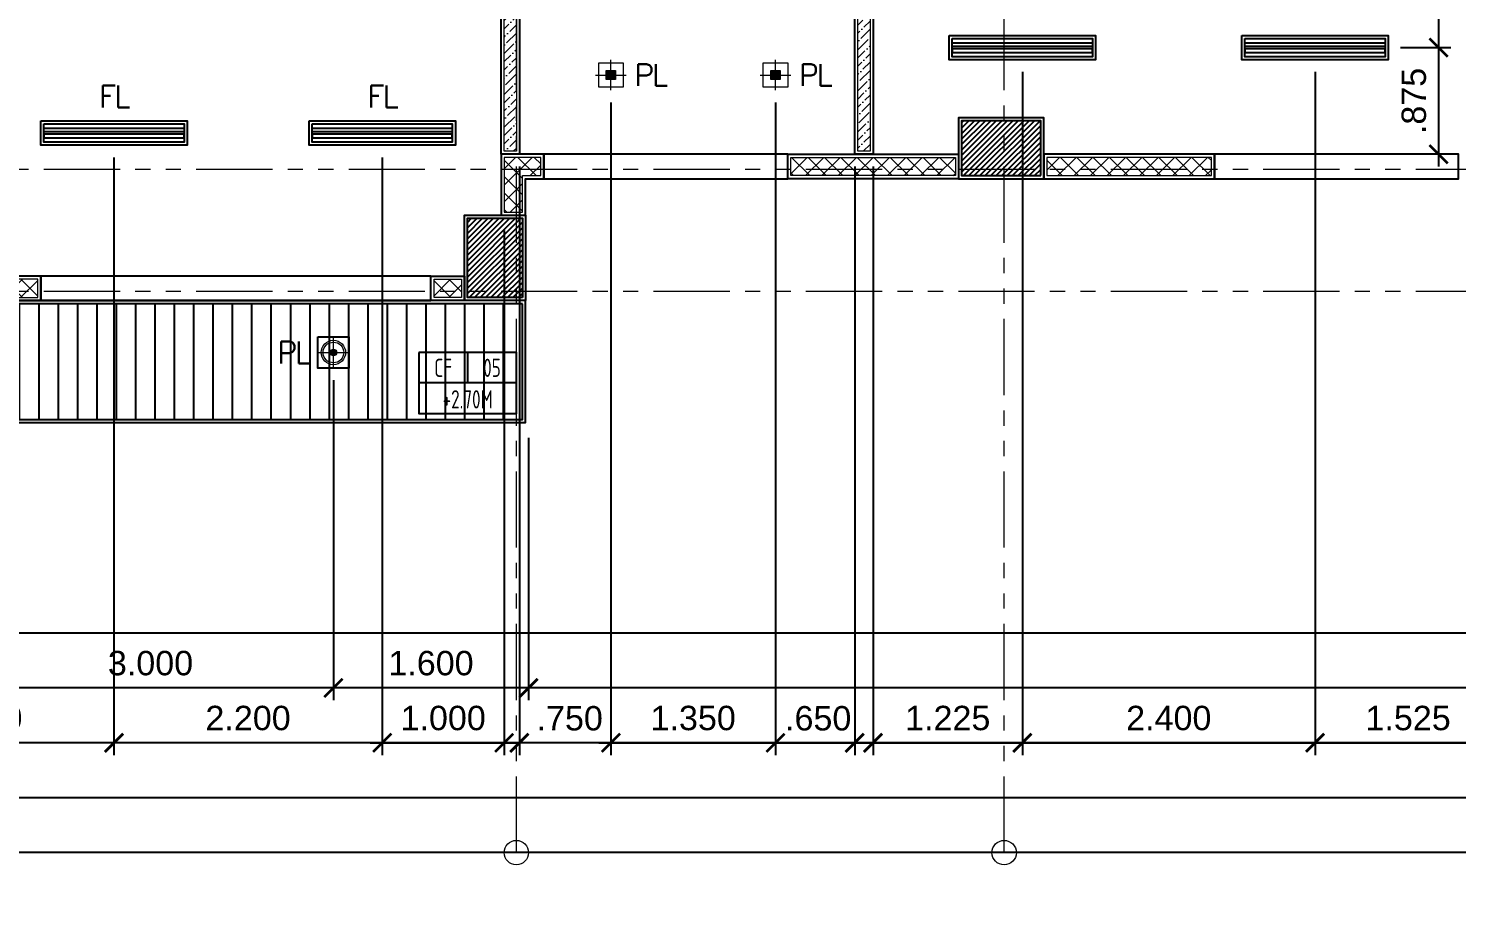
# Model space of a CAD drawing. Header units: metres. Extents: x -12400 to 1, y 0 to 106422.
# Drawn here: x -12234.15 to -12222.45, y 106331.7 to 106338.89 of the extents above; entities that cross this region are included whole.
import ezdxf
from ezdxf.enums import TextEntityAlignment as Align

# ---------------------------------------------------------------- set-up
doc = ezdxf.new("R2010")
doc.units = ezdxf.units.M
doc.header["$PDMODE"] = 35
doc.linetypes.add('PHANTOM2', pattern=[1.25, 0.625, -0.125, 0.125, -0.125, 0.125, -0.125])
for name, color, linetype, lineweight in [('A-DIM-100', 8, 'Continuous', 0), ('DIM 001', 251, 'Continuous', 13), ('HATCH', 250, 'Continuous', 5), ('LAYOUT', 1, 'Continuous', 20), ('LF 001', 51, 'Continuous', 20)]:
    doc.layers.add(name, color=color, linetype=linetype, lineweight=lineweight)
for name, color, linetype in [('C-SCHED', 1, 'Continuous'), ('E_FIX_LIGHT1', 2, 'Continuous'), ('lighting', 1, 'Continuous'), ('stone', 15, 'Continuous'), ('txt', 2, 'Continuous')]:
    doc.layers.add(name, color=color, linetype=linetype)
doc.layers.add('GUIDELINES', color=206, linetype='Continuous', plot=False)
doc.styles.add('architxt', font='architxt.shx', dxfattribs={"width": 0.8})
doc.styles.add('DIMTXT-100', font='arial.ttf')
doc.styles.add('swis721', font='swiss.ttf')
doc.styles.add('T.25', font='romans.shx', dxfattribs={"height": 0.2})
doc.dimstyles.new('D-100', dxfattribs={"dimtxt": 0.2, "dimasz": 0.15, "dimexe": 0.1, "dimexo": 0.1, "dimgap": 0.1, "dimtad": 1, "dimdec": 3, "dimzin": 4, "dimdsep": 46, "dimtxsty": 'DIMTXT-100', "dimblk": 'ARCHTICK', "dimcen": 0.2, "dimdle": 0.1, "dimclrd": 8, "dimclre": 8, "dimclrt": 2, "dimadec": 0, "dimazin": 1, "dimtfac": 1, "dimtdec": 3, "dimtofl": 0, "dimtmove": 2, "dimatfit": 3, "dimfxl": 1, "dimarcsym": 0})
doc.dimstyles.new('DIM 200', dxfattribs={"dimtxt": 200, "dimasz": 1, "dimexe": 0, "dimexo": 40, "dimgap": 50, "dimtad": 1, "dimtoh": 1, "dimdec": 0, "dimlfac": 2, "dimtxsty": 'swis721', "dimblk": 'CIR', "dimcen": 0, "dimclrd": 155, "dimclre": 155, "dimclrt": 4, "dimadec": 0, "dimazin": 0, "dimtfac": 1, "dimtdec": 0, "dimtix": 1, "dimtmove": 1, "dimatfit": 3, "dimldrblk": 'CIR', "dimfxl": 0, "dimarcsym": 0})
pattern_1 = [(45, (32.14144736842172, -96.30730703625886), (-0.06735192090801866, 0.06735192090801866), []), (135, (32.14144736842172, -96.30730703625886), (-0.06735192090801866, -0.06735192090801864), [])]

# ---------------------------------------------------------------- blocks, each defined once
blk = doc.blocks.new('CIR')
at = {"color": 4}
blk.add_circle((0, 0), 50, dxfattribs=at)
blk = doc.blocks.new('*U1777')
at = {"layer": 'HATCH'}
h = blk.add_hatch(dxfattribs=at)
h.set_pattern_fill('ANSI37', color=256, scale=0.03, angle=-180)
h.set_pattern_definition([(225, (-0.8125000000049447, 0), (0.06735192090801863, -0.06735192090801868), []), (314.9999999999999, (-0.8125000000049447, 0), (0.06735192090801868, 0.06735192090801861), [])])
h.paths.add_polyline_path([(0.02500000000873115, 0.1749999999883585), (0.02500000000873115, 0.02499999999417923), (0.2500000000005122, 0.02499999999417923), (0.2500000000005122, 0.1749999999883585)])
blk.add_lwpolyline([(0, 0.1999999999825377), (0, 0), (0.2749999999946914, 0), (0.2749999999946914, 0.1999999999825377)], close=True)
blk.add_lwpolyline([(0.02500000000873115, 0.1749999999883585), (0.02500000000873115, 0.02499999999417923), (0.2500000000005122, 0.02499999999417923), (0.2500000000005122, 0.1749999999883585)], close=True, dxfattribs=at)
blk = doc.blocks.new('*U98')
at = {"layer": 'HATCH'}
h = blk.add_hatch(dxfattribs=at)
h.set_pattern_fill('ANSI36', color=256, scale=0.015)
h.set_pattern_definition([(45, (12094.8241910284, -106406.7665946045), (0.025256970340507, 0.09260889124852564), [0.1190625, -0.0238125, 0, -0.0238125])])
h.paths.add_polyline_path([(0.02499999999963576, 0.1249999999854481), (0.0249999999996362, 0.02499999999417924), (3.524999999892088, 0.02499999999417924), (3.524999999892088, 0.1249999999854481)])
at = {"color": 4}
blk.add_lwpolyline([(3.549999999891724, 0), (3.549999999891724, 0.1499999999796273), (0, 0.1499999999796273), (0, 0)], close=True, dxfattribs=at)
at = {"layer": 'HATCH'}
blk.add_lwpolyline([(3.524999999892088, 0.02499999999417923), (3.524999999892088, 0.1249999999854481), (0.0249999999996362, 0.1249999999854481), (0.0249999999996362, 0.02499999999417923)], close=True, dxfattribs=at)
blk = doc.blocks.new('*U1740')
at = {"layer": 'HATCH'}
h = blk.add_hatch(dxfattribs=at)
h.set_pattern_fill('ANSI36', color=256, scale=0.015)
h.set_pattern_definition([(45, (12095.52419102845, -106406.7665946045), (0.025256970340507, 0.09260889124852564), [0.1190625, -0.0238125, 0, -0.0238125])])
h.paths.add_polyline_path([(0.0249999999996362, 0.1249999999854481), (0.02499999999963665, 0.02499999999417923), (4.224999999947385, 0.02499999999417923), (4.224999999947385, 0.1249999999854481)])
at = {"color": 4}
blk.add_lwpolyline([(4.249999999947021, 0), (4.249999999947021, 0.1499999999796273), (0, 0.1499999999796273), (0, 0)], close=True, dxfattribs=at)
at = {"layer": 'HATCH'}
blk.add_lwpolyline([(4.224999999947385, 0.02499999999417923), (4.224999999947385, 0.1249999999854481), (0.0249999999996362, 0.1249999999854481), (0.0249999999996362, 0.02499999999417923)], close=True, dxfattribs=at)
blk = doc.blocks.new('*U1968')
at = {"layer": 'HATCH'}
h = blk.add_hatch(dxfattribs=at)
h.set_pattern_fill('ANSI37', color=256, scale=0.03, angle=-180)
h.set_pattern_definition([(225, (0.3124999999343305, 0), (0.06735192090801863, -0.06735192090801868), []), (314.9999999999999, (0.3124999999343305, 0), (0.06735192090801868, 0.06735192090801861), [])])
h.paths.add_polyline_path([(0.02500000000873115, 0.1749999999883585), (0.02500000000873115, 0.02499999999417923), (1.374999999939787, 0.02499999999417923), (1.374999999939787, 0.1749999999883585)])
blk.add_lwpolyline([(0, 0.1999999999825377), (0, 0), (1.399999999933967, 0), (1.399999999933967, 0.1999999999825377)], close=True)
blk.add_lwpolyline([(0.02500000000873115, 0.1749999999883585), (0.02500000000873115, 0.02499999999417923), (1.374999999939787, 0.02499999999417923), (1.374999999939787, 0.1749999999883585)], close=True, dxfattribs=at)
blk = doc.blocks.new('2FCOLUMNS')
h = blk.add_hatch()
h.set_pattern_fill('ANSI31', color=8, scale=0.01)
h.set_pattern_definition([(45, (12128.21296792571, -106237.5702236537), (-0.02245064030267288, 0.02245064030267288), [])])
h.paths.add_polyline_path([(0.02499999999599822, 18.02499999999418), (0.4749999999967258, 18.02499999999418), (0.4749999999967258, 18.67500000000291), (0.02499999999599822, 18.67500000000291)])
h.paths.add_polyline_path([(4.924999999997453, 18.67500000000291), (4.924999999997453, 18.22499999999127), (4.274999999997817, 18.22499999999127), (4.274999999997817, 18.67500000000291)])
h.paths.add_polyline_path([(9.174999999997453, 18.02499999999418), (8.724999999996726, 18.02499999999418), (8.724999999996726, 18.67500000000291), (9.174999999997453, 18.67500000000291)])
h.paths.add_polyline_path([(13.42499999999745, 17.52499999999418), (13.42499999999745, 17.97500000000582), (12.77499999999782, 17.97500000000582), (12.77499999999782, 17.52499999999418)])
h.paths.add_polyline_path([(17.024999999996, 18.02499999999418), (17.47499999999673, 18.02499999999418), (17.47499999999673, 18.67500000000291), (17.024999999996, 18.67500000000291)])
h.paths.add_polyline_path([(21.274999999996, 18.67500000000291), (21.274999999996, 18.22499999999127), (21.92499999999563, 18.22499999999127), (21.92499999999563, 18.67500000000291)])
h.paths.add_polyline_path([(26.17499999999563, 18.02499999999418), (25.72499999999491, 18.02499999999418), (25.72499999999491, 18.67500000000291), (26.17499999999563, 18.67500000000291)])
h.paths.add_polyline_path([(26.17499999999563, 13.27499999999418), (25.72499999999491, 13.27499999999418), (25.72499999999491, 13.92500000000291), (26.17499999999563, 13.92500000000291)])
h.paths.add_polyline_path([(21.37499999999636, 13.27499999999418), (21.82499999999709, 13.27499999999418), (21.82499999999709, 13.92500000000291), (21.37499999999636, 13.92500000000291)])
h.paths.add_polyline_path([(17.024999999996, 13.27499999999418), (17.47499999999673, 13.27499999999418), (17.47499999999673, 13.92500000000291), (17.024999999996, 13.92500000000291)])
h.paths.add_polyline_path([(12.92499999999563, 13.27499999999418), (13.32499999999709, 13.27499999999418), (13.32499999999709, 13.67500000000291), (12.92499999999563, 13.67500000000291)])
h.paths.add_polyline_path([(9.174999999997453, 13.27499999999418), (8.724999999996726, 13.27499999999418), (8.724999999996726, 13.92500000000291), (9.174999999997453, 13.92500000000291)])
h.paths.add_polyline_path([(4.82499999999709, 13.27499999999418), (4.374999999996362, 13.27499999999418), (4.374999999996362, 13.92500000000291), (4.82499999999709, 13.92500000000291)])
h.paths.add_polyline_path([(0.02499999999599822, 13.27499999999418), (0.4749999999967258, 13.27499999999418), (0.4749999999967258, 13.92500000000291), (0.02499999999599822, 13.92500000000291)])
h.paths.add_polyline_path([(0.02499999999599822, 9.02499999999418), (0.4749999999967258, 9.02499999999418), (0.4749999999967258, 9.67500000000291), (0.02499999999599822, 9.67500000000291)])
h.paths.add_polyline_path([(9.174999999997453, 9.02499999999418), (8.724999999996726, 9.02499999999418), (8.724999999996726, 9.67500000000291), (9.174999999997453, 9.67500000000291)])
h.paths.add_polyline_path([(17.024999999996, 9.02499999999418), (17.47499999999673, 9.02499999999418), (17.47499999999673, 9.67500000000291), (17.024999999996, 9.67500000000291)])
h.paths.add_polyline_path([(26.17499999999563, 9.02499999999418), (25.72499999999491, 9.02499999999418), (25.72499999999491, 9.67500000000291), (26.17499999999563, 9.67500000000291)])
h.paths.add_polyline_path([(26.17499999999563, 4.774999999994179), (25.72499999999491, 4.774999999994179), (25.72499999999491, 5.42500000000291), (26.17499999999563, 5.42500000000291)])
h.paths.add_polyline_path([(21.82499999999709, 4.774999999994179), (21.37499999999636, 4.774999999994179), (21.37499999999636, 5.42500000000291), (21.82499999999709, 5.42500000000291)])
h.paths.add_polyline_path([(17.024999999996, 4.774999999994179), (17.47499999999673, 4.774999999994179), (17.47499999999673, 5.42500000000291), (17.024999999996, 5.42500000000291)])
h.paths.add_polyline_path([(13.32499999999709, 4.774999999994179), (12.87499999999636, 4.774999999994179), (12.87499999999636, 5.42500000000291), (13.32499999999709, 5.42500000000291)])
h.paths.add_polyline_path([(9.174999999997453, 4.774999999994179), (8.724999999996726, 4.774999999994179), (8.724999999996726, 5.42500000000291), (9.174999999997453, 5.42500000000291)])
h.paths.add_polyline_path([(4.374999999996362, 4.774999999994179), (4.82499999999709, 4.774999999994179), (4.82499999999709, 5.42500000000291), (4.374999999996362, 5.42500000000291)])
h.paths.add_polyline_path([(0.02499999999599822, 4.774999999994179), (0.4749999999967258, 4.774999999994179), (0.4749999999967258, 5.42500000000291), (0.02499999999599822, 5.42500000000291)])
h.paths.add_polyline_path([(0.02499999999599822, 2.25), (0.4749999999967258, 2.25), (0.4749999999967258, 2.900000000008731), (0.02499999999599822, 2.900000000008731)])
h.paths.add_polyline_path([(0.0249999999996362, 0.02499999999417923), (0.4250000000010914, 0.02499999999417923), (0.4250000000010914, 0.4250000000029104), (0.0249999999996362, 0.4250000000029104)])
h.paths.add_polyline_path([(2.899999999997817, 0.02500000000873115), (2.899999999997817, 0.4750000000203727), (2.249999999998181, 0.4750000000203727), (2.249999999998181, 0.02500000000873115)])
h.paths.add_polyline_path([(4.924999999997453, 0.02500000000873115), (4.924999999997453, 0.4750000000203727), (4.274999999997817, 0.4750000000203727), (4.274999999997817, 0.02500000000873115)])
h.paths.add_polyline_path([(9.174999999997453, 0.02500000000873115), (8.724999999996726, 0.02500000000873115), (8.724999999996726, 0.6750000000174623), (9.174999999997453, 0.6750000000174623)])
h.paths.add_polyline_path([(13.42499999999745, 1.025000000008731), (13.42499999999745, 1.475000000020373), (12.77499999999782, 1.475000000020373), (12.77499999999782, 1.025000000008731)])
h.paths.add_polyline_path([(17.024999999996, 0.02500000000873115), (17.47499999999673, 0.02500000000873115), (17.47499999999673, 0.6750000000174623), (17.024999999996, 0.6750000000174623)])
h.paths.add_polyline_path([(21.274999999996, 0.02500000000873115), (21.274999999996, 0.4750000000203727), (21.92499999999563, 0.4750000000203727), (21.92499999999563, 0.02500000000873115)])
h.paths.add_polyline_path([(26.17499999999563, 0.02500000000873115), (25.72499999999491, 0.02500000000873115), (25.72499999999491, 0.6750000000174623), (26.17499999999563, 0.6750000000174623)])
at = {"color": 7}
for points in [[(13.44999999999709, 1.000000000014552), (13.44999999999709, 1.500000000014552), (12.74999999999636, 1.500000000014552), (12.74999999999636, 1.000000000014552)], [(9.19999999999709, 1.455191522836685e-11), (8.69999999999709, 1.455191522836685e-11), (8.69999999999709, 0.7000000000116415), (9.19999999999709, 0.7000000000116415)]]:
    blk.add_lwpolyline(points, close=True, dxfattribs=at)
at = {"layer": 'stone', "color": 5}
for points in [[(13.42499999999745, 1.025000000008731), (13.42499999999745, 1.475000000020373), (12.77499999999782, 1.475000000020373), (12.77499999999782, 1.025000000008731)], [(9.174999999997453, 0.02500000000873115), (8.724999999996726, 0.02500000000873115), (8.724999999996726, 0.6750000000174623), (9.174999999997453, 0.6750000000174623)]]:
    blk.add_lwpolyline(points, close=True, dxfattribs=at)
blk = doc.blocks.new('LEDPENDANTLT')
at = {"color": 1}
for points in [[(0, 0.1999999999970896), (1.200000000000728, 0.1999999999970896), (1.200000000000728, 0), (0, 0)], [(0.02499999999417923, 0.1750000000029104), (1.175000000006548, 0.1750000000029104), (1.175000000006548, 0.02499999999417923), (0.02499999999417923, 0.02499999999417923)]]:
    blk.add_lwpolyline(points, close=True, dxfattribs=at)
at = {"color": 2}
for points in [[(1.174999999995634, 0.1100000000005821), (0.02499999999417923, 0.1100000000005821), (0.02499999999417923, 0.1399999999994179), (1.174999999995634, 0.1399999999994179)], [(1.174999999995634, 0.09000000001105946), (0.02499999999417923, 0.09000000001105946), (0.02499999999417923, 0.06000000001222361), (1.174999999995634, 0.06000000001222361)]]:
    blk.add_lwpolyline(points, close=True, dxfattribs=at)
blk = doc.blocks.new('*U1961')
at = {"layer": 'LF 001', "lineweight": 20, "ltscale": 1500}
blk.add_hatch(color=256, dxfattribs=at).paths.add_polyline_path([(-0.03750000000002274, 0.03750000000005482), (0.03749999999990905, 0.03750000000005482), (0.03749999999990905, -0.03750000000021803), (-0.03750000000002274, -0.03750000000021803)])
at = {"layer": 'LF 001', "color": 76, "lineweight": 18, "ltscale": 1500}
for points in [[(0, 0.1250000000001458), (0, -0.125000000000309)], [(-0.1250000000002274, 1.457653442393791e-13), (0.1250000000002274, 1.457653442393791e-13)]]:
    blk.add_lwpolyline(points, dxfattribs=at)
at = {"layer": 'LF 001', "ltscale": 1500}
blk.add_lwpolyline([(-0.1000000000000227, 0.1000000000000548), (0.09999999999990905, 0.1000000000000548), (0.09999999999990905, -0.100000000000218), (-0.1000000000000227, -0.100000000000218)], close=True, dxfattribs=at)
at = {"layer": 'LF 001', "lineweight": 20, "ltscale": 1500}
blk.add_lwpolyline([(-0.03750000000002274, 0.03750000000005482), (0.03749999999990905, 0.03750000000005482), (0.03749999999990905, -0.03750000000021803), (-0.03750000000002274, -0.03750000000021803)], close=True, dxfattribs=at)
blk = doc.blocks.new('L1')
at = {"layer": 'LF 001', "lineweight": 20, "ltscale": 1500}
h = blk.add_hatch(color=256, dxfattribs=at)
edge = h.paths.add_edge_path()
edge.add_arc((1.13686837721616e-13, -1.13686837721616e-13), 0.0318958546358772, 0, 360)
at = {"layer": 'LF 001', "color": 76, "lineweight": 18, "ltscale": 1500}
for points in [[(1.13686837721616e-13, 0.1499999999997499), (1.13686837721616e-13, -0.1500000000000909)], [(-0.1499999999999773, -1.13686837721616e-13), (0.1500000000000909, -1.13686837721616e-13)]]:
    blk.add_lwpolyline(points, dxfattribs=at)
at = {"layer": 'LF 001', "ltscale": 1500}
blk.add_lwpolyline([(-0.09999999999990905, -1.13686837721616e-13, -1), (0.1000000000000227, -1.13686837721616e-13, -1)], format="xyb", close=True, dxfattribs=at)
at = {"layer": 'LF 001', "lineweight": 20, "ltscale": 1500}
blk.add_circle((1.13686837721616e-13, -1.13686837721616e-13), 0.0318958546358772, dxfattribs=at)
blk = doc.blocks.new('LO')
at = {"layer": 'LAYOUT', "xscale": 1000, "yscale": 1000, "zscale": 1000}
blk.add_blockref('L1', (0, 0), dxfattribs=at)
blk = doc.blocks.new('*U1960')
at = {"layer": 'LF 001', "ltscale": 1500}
blk.add_circle((0, -3.995415109869782e-14), 0.0998520709958535, dxfattribs=at)
at = {"layer": 'lighting', "xscale": 0.0008492979043710491, "yscale": 0.0008492979043710491, "zscale": 0.0008492979043710491}
blk.add_blockref('LO', (0, -3.995415109869782e-14), dxfattribs=at)
blk = doc.blocks.new('RCP_2F')
h = blk.add_hatch()
h.set_pattern_fill('ANSI31', color=8, scale=0.05, angle=45)
h.set_pattern_definition([(90, (0, 0), (-0.15875, 0), [])])
h.paths.add_polyline_path([(-12119.03796792571, 106291.2379166175), (-12128.20261258666, 106291.2379166174), (-12129.15261258667, 106290.2879166174), (-12119.03796792571, 106290.2879166174)])
at = {"layer": 'HATCH'}
h = blk.add_hatch(dxfattribs=at)
h.set_pattern_fill('ANSI37', color=256, scale=0.03)
h.set_pattern_definition(pattern_1)
h.paths.add_polyline_path([(-12118.88796792566, 106292.2879166174), (-12118.88796792566, 106292.4379166174), (-12119.18796792572, 106292.4379166176), (-12119.18796792572, 106291.9879166174), (-12119.03796792571, 106291.9879166174), (-12119.03796792571, 106292.2879166176)])
h = blk.add_hatch(dxfattribs=at)
h.set_pattern_fill('ANSI37', color=256, scale=0.03)
h.set_pattern_definition(pattern_1)
h.paths.add_polyline_path([(-12118.88796792566, 106292.2879166174), (-12118.88796792566, 106292.4379166174), (-12119.18796792572, 106292.4379166176), (-12119.18796792572, 106291.9879166174), (-12119.03796792571, 106291.9879166174), (-12119.03796792571, 106292.2879166176)])
h = blk.add_hatch(dxfattribs=at)
h.set_pattern_fill('ANSI37', color=256, scale=0.03)
h.set_pattern_definition(pattern_1)
h.paths.add_polyline_path([(-12118.88796792566, 106292.2879166174), (-12118.88796792566, 106292.4379166174), (-12119.18796792572, 106292.4379166176), (-12119.18796792572, 106291.9879166174), (-12119.03796792571, 106291.9879166174), (-12119.03796792571, 106292.2879166176)])
h = blk.add_hatch(dxfattribs=at)
h.set_pattern_fill('ANSI37', color=256, scale=0.03)
h.set_pattern_definition(pattern_1)
h.paths.add_polyline_path([(-12118.88796792566, 106292.2879166174), (-12118.88796792566, 106292.4379166174), (-12119.18796792572, 106292.4379166176), (-12119.18796792572, 106291.9879166174), (-12119.03796792571, 106291.9879166174), (-12119.03796792571, 106292.2879166176)])
blk.add_lwpolyline([(-12118.86296792566, 106292.2629166174), (-12118.86296792566, 106292.4629166174), (-12119.21296792572, 106292.4629166176), (-12119.21296792572, 106291.9629166174), (-12119.01296792572, 106291.9629166174), (-12119.01296792572, 106292.2629166176)], close=True)
at = {"color": 1}
for points in [[(-12118.86296792566, 106292.2629166174), (-12116.86296792566, 106292.2629166174), (-12116.86296792566, 106292.4629166175), (-12118.86296792566, 106292.4629166175)], [(-12113.36296792577, 106292.2629166175), (-12111.36296792577, 106292.2629166175), (-12111.36296792577, 106292.4629166174), (-12113.36296792577, 106292.4629166174)], [(-12122.98796792572, 106291.2629166174), (-12119.78796792571, 106291.2629166174), (-12119.78796792571, 106291.4629166174), (-12122.98796792572, 106291.4629166174)], [(-12120.71536261137, 106290.9653113031), (-12120.46057324006, 106290.9653113031), (-12120.46057324006, 106290.7105219318), (-12120.71536261137, 106290.7105219318)]]:
    blk.add_lwpolyline(points, close=True, dxfattribs=at)
blk.add_lwpolyline([(-12119.01296792572, 106291.2629166174), (-12128.21296792571, 106291.2629166174), (-12129.21296792572, 106290.2629166174), (-12119.01296792572, 106290.2629166174), (-12119.01296792572, 106291.2629166174)], dxfattribs=at)
at = {"color": 8}
blk.add_lwpolyline([(-12119.03796792571, 106291.2379166175), (-12128.20261258666, 106291.2379166174), (-12129.15261258667, 106290.2879166174), (-12119.03796792571, 106290.2879166174)], close=True, dxfattribs=at)
at = {"layer": 'HATCH'}
blk.add_lwpolyline([(-12118.88796792566, 106292.2879166174), (-12118.88796792566, 106292.4379166174), (-12119.18796792572, 106292.4379166176), (-12119.18796792572, 106291.9879166174), (-12119.03796792571, 106291.9879166174), (-12119.03796792571, 106292.2879166176)], close=True, dxfattribs=at)
blk.add_lwpolyline([(-12118.88796792566, 106292.2879166174), (-12118.88796792566, 106292.4379166174), (-12119.18796792572, 106292.4379166176), (-12119.18796792572, 106291.9879166174), (-12119.03796792571, 106291.9879166174), (-12119.03796792571, 106292.2879166176)], close=True, dxfattribs=at)
blk.add_lwpolyline([(-12118.88796792566, 106292.2879166174), (-12118.88796792566, 106292.4379166174), (-12119.18796792572, 106292.4379166176), (-12119.18796792572, 106291.9879166174), (-12119.03796792571, 106291.9879166174), (-12119.03796792571, 106292.2879166176)], close=True, dxfattribs=at)
blk.add_lwpolyline([(-12118.88796792566, 106292.2879166174), (-12118.88796792566, 106292.4379166174), (-12119.18796792572, 106292.4379166176), (-12119.18796792572, 106291.9879166174), (-12119.03796792571, 106291.9879166174), (-12119.03796792571, 106292.2879166176)], close=True, dxfattribs=at)
for name, p in [('2FCOLUMNS', (-12128.21296792571, 106291.2629166174)), ('LEDPENDANTLT', (-12115.53796792574, 106293.2379166173)), ('LEDPENDANTLT', (-12113.13796792574, 106293.2379166173)), ('LEDPENDANTLT', (-12122.98796792574, 106292.5379166174)), ('LEDPENDANTLT', (-12120.78796792572, 106292.5379166175)), ('*U1777', (-12123.26296792572, 106291.2629166174))]:
    blk.add_blockref(name, p)
at = {"xscale": -1}
for name, p, rotation in [('*U1740', (-12116.31296792571, 106292.4629166175), 270), ('*U98', (-12119.21296792572, 106292.4629166176), 270), ('*U1968', (-12116.86296792566, 106292.4629166175), 180)]:
    blk.add_blockref(name, p, dxfattribs=dict(at, rotation=rotation))
at = {"rotation": 180}
blk.add_blockref('*U1968', (-12113.36296792577, 106292.4629166175), dxfattribs=at)
at = {"xscale": -1}
blk.add_blockref('*U1777', (-12119.51296792572, 106291.2629166174), dxfattribs=at)
at = {"layer": 'E_FIX_LIGHT1', "rotation": 90}
for name, p in [('*U1961', (-12118.31296792572, 106293.1129166175)), ('*U1961', (-12116.96296792571, 106293.1129166175)), ('*U1960', (-12120.58796792571, 106290.8379166174))]:
    blk.add_blockref(name, p, dxfattribs=at)
at = {"layer": 'txt', "color": 6, "linetype": 'Continuous', "char_height": 0.18, "attachment_point": 5, "style": 'T.25'}
for s, insert in [('{\\T0.9;PL}', (-12117.98796792572, 106293.1129166175)), ('{\\T0.9;PL}', (-12116.63796792571, 106293.1129166175)), ('{\\T0.9;FL}', (-12122.38796792574, 106292.9379166175)), ('{\\T0.9;FL}', (-12120.18796792572, 106292.9379166175)), ('{\\T0.9;PL}', (-12120.91536261137, 106290.8379166174))]:
    blk.add_mtext_dynamic_manual_height_columns(s, width=0.6453045245441018, gutter_width=0.001, heights=[0], dxfattribs=dict(at, insert=insert))
blk = doc.blocks.new('_ArchTick')
at = {"color": 0, "linetype": 'ByBlock', "const_width": 0.15}
blk.add_lwpolyline([(-0.5, -0.5), (0.5, 0.5)], dxfattribs=at)
blk = doc.blocks.new('*D742')
at = {"layer": 'DEFPOINTS', "color": 0, "transparency": 16777216}
for p in [(-12226.00441529416, 106338.636539443), (-12227.22941529416, 106337.8615394432), (-12226.00441529416, 106333.0365394432)]:
    blk.add_point(p, dxfattribs=at)
at = {"layer": 'DIM 001', "color": 8, "lineweight": -2, "transparency": 16777216}
for p, q in [((-12226.00441529416, 106338.536539443), (-12226.00441529416, 106332.9365394432)), ((-12227.22941529416, 106337.7615394432), (-12227.22941529416, 106332.9365394432)), ((-12227.32941529417, 106333.0365394432), (-12225.90441529416, 106333.0365394432))]:
    blk.add_line(p, q, dxfattribs=at)
at = {"layer": 'DIM 001', "color": 8, "lineweight": -2, "transparency": 16777216, "xscale": 0.15, "yscale": 0.15, "zscale": 0.15, "rotation": 180}
blk.add_blockref('_ArchTick', (-12227.22941529416, 106333.0365394432), dxfattribs=at)
at = {"layer": 'DIM 001', "color": 8, "lineweight": -2, "transparency": 16777216, "xscale": 0.15, "yscale": 0.15, "zscale": 0.15}
blk.add_blockref('_ArchTick', (-12226.00441529416, 106333.0365394432), dxfattribs=at)
at = {"layer": 'DIM 001', "color": 2, "transparency": 16777216, "insert": (-12226.61691529416, 106333.2386540407), "char_height": 0.2, "attachment_point": 5, "style": 'DIMTXT-100'}
blk.add_mtext('1.225', dxfattribs=at)
blk = doc.blocks.new('*D743')
at = {"layer": 'DEFPOINTS', "color": 0, "transparency": 16777216}
for p in [(-12226.00441529416, 106338.636539443), (-12223.60441529416, 106338.636539443), (-12223.60441529416, 106333.0365394432)]:
    blk.add_point(p, dxfattribs=at)
at = {"layer": 'DIM 001', "color": 8, "lineweight": -2, "transparency": 16777216}
for p, q in [((-12226.00441529416, 106338.536539443), (-12226.00441529416, 106332.9365394432)), ((-12223.60441529416, 106338.536539443), (-12223.60441529416, 106332.9365394432)), ((-12226.10441529416, 106333.0365394432), (-12223.50441529416, 106333.0365394432))]:
    blk.add_line(p, q, dxfattribs=at)
at = {"layer": 'DIM 001', "color": 8, "lineweight": -2, "transparency": 16777216, "xscale": 0.15, "yscale": 0.15, "zscale": 0.15, "rotation": 180}
blk.add_blockref('_ArchTick', (-12226.00441529416, 106333.0365394432), dxfattribs=at)
at = {"layer": 'DIM 001', "color": 8, "lineweight": -2, "transparency": 16777216, "xscale": 0.15, "yscale": 0.15, "zscale": 0.15}
blk.add_blockref('_ArchTick', (-12223.60441529416, 106333.0365394432), dxfattribs=at)
at = {"layer": 'DIM 001', "color": 2, "transparency": 16777216, "insert": (-12224.80441529417, 106333.2386540407), "char_height": 0.2, "attachment_point": 5, "style": 'DIMTXT-100'}
blk.add_mtext('2.400', dxfattribs=at)
blk = doc.blocks.new('*D744')
at = {"layer": 'DEFPOINTS', "color": 0, "transparency": 16777216}
for p in [(-12223.60441529416, 106338.636539443), (-12222.07941529415, 106337.8615394433), (-12222.07941529415, 106333.0365394432)]:
    blk.add_point(p, dxfattribs=at)
at = {"layer": 'DIM 001', "color": 8, "lineweight": -2, "transparency": 16777216}
for p, q in [((-12223.60441529416, 106338.536539443), (-12223.60441529416, 106332.9365394432)), ((-12222.07941529415, 106337.7615394433), (-12222.07941529415, 106332.9365394432)), ((-12223.70441529417, 106333.0365394432), (-12221.97941529415, 106333.0365394432))]:
    blk.add_line(p, q, dxfattribs=at)
at = {"layer": 'DIM 001', "color": 8, "lineweight": -2, "transparency": 16777216, "xscale": 0.15, "yscale": 0.15, "zscale": 0.15, "rotation": 180}
blk.add_blockref('_ArchTick', (-12223.60441529416, 106333.0365394432), dxfattribs=at)
at = {"layer": 'DIM 001', "color": 8, "lineweight": -2, "transparency": 16777216, "xscale": 0.15, "yscale": 0.15, "zscale": 0.15}
blk.add_blockref('_ArchTick', (-12222.07941529415, 106333.0365394432), dxfattribs=at)
at = {"layer": 'DIM 001', "color": 2, "transparency": 16777216, "insert": (-12222.84191529416, 106333.2386540407), "char_height": 0.2, "attachment_point": 5, "style": 'DIMTXT-100'}
blk.add_mtext('1.525', dxfattribs=at)
blk = doc.blocks.new('*D745')
at = {"layer": 'DEFPOINTS', "color": 0, "transparency": 16777216}
for p in [(-12223.00441529417, 106341.0365394434), (-12223.00441529417, 106338.7365394431), (-12222.59198781457, 106338.7365394431)]:
    blk.add_point(p, dxfattribs=at)
at = {"layer": 'DIM 001', "color": 8, "lineweight": -2, "transparency": 16777216}
for p, q in [((-12222.59198781457, 106341.1365394434), (-12222.59198781457, 106338.6365394431)), ((-12222.90441529417, 106341.0365394434), (-12222.49198781457, 106341.0365394434)), ((-12222.90441529417, 106338.7365394431), (-12222.49198781457, 106338.7365394431))]:
    blk.add_line(p, q, dxfattribs=at)
at = {"layer": 'DIM 001', "color": 8, "lineweight": -2, "transparency": 16777216, "xscale": 0.15, "yscale": 0.15, "zscale": 0.15}
for p, rotation in [((-12222.59198781457, 106341.0365394434), 90), ((-12222.59198781457, 106338.7365394431), 270)]:
    blk.add_blockref('_ArchTick', p, dxfattribs=dict(at, rotation=rotation))
at = {"layer": 'DIM 001', "color": 2, "transparency": 16777216, "insert": (-12222.79417062491, 106339.8865394432), "char_height": 0.2, "attachment_point": 5, "rotation": 90, "style": 'DIMTXT-100'}
blk.add_mtext('2.300', dxfattribs=at)
blk = doc.blocks.new('*D746')
at = {"layer": 'DEFPOINTS', "color": 0, "transparency": 16777216}
for p in [(-12223.00441529417, 106338.7365394431), (-12222.59198781458, 106337.8615394432), (-12222.5919878146, 106337.8615394432)]:
    blk.add_point(p, dxfattribs=at)
at = {"layer": 'DIM 001', "color": 8, "lineweight": -2, "transparency": 16777216}
for p, q in [((-12222.5919878146, 106338.8365394431), (-12222.5919878146, 106337.7615394432)), ((-12222.90441529417, 106338.7365394431), (-12222.4919878146, 106338.7365394431))]:
    blk.add_line(p, q, dxfattribs=at)
at = {"layer": 'DIM 001', "color": 8, "lineweight": -2, "transparency": 16777216, "xscale": 0.15, "yscale": 0.15, "zscale": 0.15}
for p, rotation in [((-12222.5919878146, 106338.7365394431), 90), ((-12222.5919878146, 106337.8615394432), 270)]:
    blk.add_blockref('_ArchTick', p, dxfattribs=dict(at, rotation=rotation))
at = {"layer": 'DIM 001', "color": 2, "transparency": 16777216, "insert": (-12222.79410241212, 106338.2990394431), "char_height": 0.2, "attachment_point": 5, "rotation": 90, "style": 'DIMTXT-100'}
blk.add_mtext('.875', dxfattribs=at)
blk = doc.blocks.new('*D622')
at = {"layer": 'DEFPOINTS', "color": 0, "transparency": 16777216}
for p in [(-12229.37941529417, 106338.3865394432), (-12228.02941529416, 106338.3865394432), (-12228.02941529416, 106333.0365394432)]:
    blk.add_point(p, dxfattribs=at)
at = {"layer": 'DIM 001', "color": 8, "lineweight": -2, "transparency": 16777216}
for p, q in [((-12229.37941529417, 106338.2865394432), (-12229.37941529417, 106332.9365394432)), ((-12228.02941529416, 106338.2865394432), (-12228.02941529416, 106332.9365394432)), ((-12229.47941529417, 106333.0365394432), (-12227.92941529416, 106333.0365394432))]:
    blk.add_line(p, q, dxfattribs=at)
at = {"layer": 'DIM 001', "color": 8, "lineweight": -2, "transparency": 16777216, "xscale": 0.15, "yscale": 0.15, "zscale": 0.15, "rotation": 180}
blk.add_blockref('_ArchTick', (-12229.37941529417, 106333.0365394432), dxfattribs=at)
at = {"layer": 'DIM 001', "color": 8, "lineweight": -2, "transparency": 16777216, "xscale": 0.15, "yscale": 0.15, "zscale": 0.15}
blk.add_blockref('_ArchTick', (-12228.02941529416, 106333.0365394432), dxfattribs=at)
at = {"layer": 'DIM 001', "color": 2, "transparency": 16777216, "insert": (-12228.70441529417, 106333.2387222536), "char_height": 0.2, "attachment_point": 5, "style": 'DIMTXT-100'}
blk.add_mtext('1.350', dxfattribs=at)
blk = doc.blocks.new('*D623')
at = {"layer": 'DEFPOINTS', "color": 0, "transparency": 16777216}
for p in [(-12228.02941529416, 106338.3865394432), (-12227.37941529414, 106337.8615394432), (-12227.37941529414, 106333.0365394432)]:
    blk.add_point(p, dxfattribs=at)
at = {"layer": 'DIM 001', "color": 8, "lineweight": -2, "transparency": 16777216}
for p, q in [((-12228.02941529416, 106338.2865394432), (-12228.02941529416, 106332.9365394432)), ((-12227.37941529414, 106337.7615394432), (-12227.37941529414, 106332.9365394432)), ((-12228.12941529416, 106333.0365394432), (-12227.27941529414, 106333.0365394432))]:
    blk.add_line(p, q, dxfattribs=at)
at = {"layer": 'DIM 001', "color": 8, "lineweight": -2, "transparency": 16777216, "xscale": 0.15, "yscale": 0.15, "zscale": 0.15, "rotation": 180}
blk.add_blockref('_ArchTick', (-12228.02941529416, 106333.0365394432), dxfattribs=at)
at = {"layer": 'DIM 001', "color": 8, "lineweight": -2, "transparency": 16777216, "xscale": 0.15, "yscale": 0.15, "zscale": 0.15}
blk.add_blockref('_ArchTick', (-12227.37941529414, 106333.0365394432), dxfattribs=at)
at = {"layer": 'DIM 001', "color": 2, "transparency": 16777216, "insert": (-12227.67941529414, 106333.2365394432), "char_height": 0.2, "attachment_point": 5, "style": 'DIMTXT-100'}
blk.add_mtext('.650', dxfattribs=at)
blk = doc.blocks.new('*D624')
at = {"layer": 'DEFPOINTS', "color": 0, "transparency": 16777216}
for p in [(-12229.37941529417, 106338.3865394432), (-12230.12941529417, 106337.8615394433), (-12230.12941529417, 106333.0365394432)]:
    blk.add_point(p, dxfattribs=at)
at = {"layer": 'DIM 001', "color": 8, "lineweight": -2, "transparency": 16777216}
for p, q in [((-12229.37941529417, 106338.2865394432), (-12229.37941529417, 106332.9365394432)), ((-12230.12941529417, 106337.7615394433), (-12230.12941529417, 106332.9365394432)), ((-12230.12941529417, 106333.0365394432), (-12230.27941529417, 106333.0365394432)), ((-12229.37941529417, 106333.0365394432), (-12229.22941529417, 106333.0365394432))]:
    blk.add_line(p, q, dxfattribs=at)
at = {"layer": 'DIM 001', "color": 8, "lineweight": -2, "transparency": 16777216, "xscale": 0.15, "yscale": 0.15, "zscale": 0.15}
blk.add_blockref('_ArchTick', (-12230.12941529417, 106333.0365394432), dxfattribs=at)
at = {"layer": 'DIM 001', "color": 8, "lineweight": -2, "transparency": 16777216, "xscale": 0.15, "yscale": 0.15, "zscale": 0.15, "rotation": 180}
blk.add_blockref('_ArchTick', (-12229.37941529417, 106333.0365394432), dxfattribs=at)
at = {"layer": 'DIM 001', "color": 2, "transparency": 16777216, "insert": (-12229.71691529415, 106333.2365394432), "char_height": 0.2, "attachment_point": 5, "style": 'DIMTXT-100'}
blk.add_mtext('.750', dxfattribs=at)
blk = doc.blocks.new('*D698')
at = {"layer": 'DEFPOINTS', "color": 0, "transparency": 16777216}
for p in [(-12231.25441529414, 106337.9365394432), (-12230.25441529414, 106337.3365394432), (-12230.25441529414, 106333.0365394432)]:
    blk.add_point(p, dxfattribs=at)
at = {"layer": 'DIM 001', "color": 8, "lineweight": -2, "transparency": 16777216}
for p, q in [((-12231.25441529414, 106337.8365394432), (-12231.25441529414, 106332.9365394432)), ((-12230.25441529414, 106337.2365394432), (-12230.25441529414, 106332.9365394432)), ((-12231.35441529414, 106333.0365394432), (-12230.15441529414, 106333.0365394432))]:
    blk.add_line(p, q, dxfattribs=at)
at = {"layer": 'DIM 001', "color": 8, "lineweight": -2, "transparency": 16777216, "xscale": 0.15, "yscale": 0.15, "zscale": 0.15, "rotation": 180}
blk.add_blockref('_ArchTick', (-12231.25441529414, 106333.0365394432), dxfattribs=at)
at = {"layer": 'DIM 001', "color": 8, "lineweight": -2, "transparency": 16777216, "xscale": 0.15, "yscale": 0.15, "zscale": 0.15}
blk.add_blockref('_ArchTick', (-12230.25441529414, 106333.0365394432), dxfattribs=at)
at = {"layer": 'DIM 001', "color": 2, "transparency": 16777216, "insert": (-12230.75441529414, 106333.2386540407), "char_height": 0.2, "attachment_point": 5, "style": 'DIMTXT-100'}
blk.add_mtext('1.000', dxfattribs=at)
blk = doc.blocks.new('*D699')
at = {"layer": 'DEFPOINTS', "color": 0, "transparency": 16777216}
for p in [(-12233.45441529416, 106337.9365394432), (-12231.25441529414, 106337.9365394432), (-12233.45441529416, 106333.0365394432)]:
    blk.add_point(p, dxfattribs=at)
at = {"layer": 'DIM 001', "color": 8, "lineweight": -2, "transparency": 16777216}
for p, q in [((-12233.45441529416, 106337.8365394432), (-12233.45441529416, 106332.9365394432)), ((-12231.25441529414, 106337.8365394432), (-12231.25441529414, 106332.9365394432)), ((-12231.15441529414, 106333.0365394432), (-12233.55441529416, 106333.0365394432))]:
    blk.add_line(p, q, dxfattribs=at)
at = {"layer": 'DIM 001', "color": 8, "lineweight": -2, "transparency": 16777216, "xscale": 0.15, "yscale": 0.15, "zscale": 0.15, "rotation": 180}
blk.add_blockref('_ArchTick', (-12233.45441529416, 106333.0365394432), dxfattribs=at)
at = {"layer": 'DIM 001', "color": 8, "lineweight": -2, "transparency": 16777216, "xscale": 0.15, "yscale": 0.15, "zscale": 0.15}
blk.add_blockref('_ArchTick', (-12231.25441529414, 106333.0365394432), dxfattribs=at)
at = {"layer": 'DIM 001', "color": 2, "transparency": 16777216, "insert": (-12232.35441529415, 106333.2386540407), "char_height": 0.2, "attachment_point": 5, "style": 'DIMTXT-100'}
blk.add_mtext('2.200', dxfattribs=at)
blk = doc.blocks.new('*D700')
at = {"layer": 'DEFPOINTS', "color": 0, "transparency": 16777216}
for p in [(-12235.65441529416, 106337.9365394432), (-12233.45441529416, 106337.9365394432), (-12235.65441529416, 106333.0365394432)]:
    blk.add_point(p, dxfattribs=at)
at = {"layer": 'DIM 001', "color": 8, "lineweight": -2, "transparency": 16777216}
for p, q in [((-12235.65441529416, 106337.8365394432), (-12235.65441529416, 106332.9365394432)), ((-12233.45441529416, 106337.8365394432), (-12233.45441529416, 106332.9365394432)), ((-12233.35441529416, 106333.0365394432), (-12235.75441529416, 106333.0365394432))]:
    blk.add_line(p, q, dxfattribs=at)
at = {"layer": 'DIM 001', "color": 8, "lineweight": -2, "transparency": 16777216, "xscale": 0.15, "yscale": 0.15, "zscale": 0.15, "rotation": 180}
blk.add_blockref('_ArchTick', (-12235.65441529416, 106333.0365394432), dxfattribs=at)
at = {"layer": 'DIM 001', "color": 8, "lineweight": -2, "transparency": 16777216, "xscale": 0.15, "yscale": 0.15, "zscale": 0.15}
blk.add_blockref('_ArchTick', (-12233.45441529416, 106333.0365394432), dxfattribs=at)
at = {"layer": 'DIM 001', "color": 2, "transparency": 16777216, "insert": (-12234.55441529416, 106333.2386540407), "char_height": 0.2, "attachment_point": 5, "style": 'DIMTXT-100'}
blk.add_mtext('2.200', dxfattribs=at)
blk = doc.blocks.new('*D786')
at = {"layer": 'DEFPOINTS', "color": 0, "transparency": 16777216}
for p in [(-12231.65441529414, 106336.1091447575), (-12230.05441529414, 106335.6365394432), (-12231.65441529414, 106333.4865394432)]:
    blk.add_point(p, dxfattribs=at)
at = {"layer": 'DIM 001', "color": 8, "lineweight": -2, "transparency": 16777216}
for p, q in [((-12231.65441529414, 106336.0091447575), (-12231.65441529414, 106333.3865394432)), ((-12230.05441529414, 106335.5365394432), (-12230.05441529414, 106333.3865394432)), ((-12229.95441529414, 106333.4865394432), (-12231.75441529414, 106333.4865394432))]:
    blk.add_line(p, q, dxfattribs=at)
at = {"layer": 'DIM 001', "color": 8, "lineweight": -2, "transparency": 16777216, "xscale": 0.15, "yscale": 0.15, "zscale": 0.15, "rotation": 180}
blk.add_blockref('_ArchTick', (-12231.65441529414, 106333.4865394432), dxfattribs=at)
at = {"layer": 'DIM 001', "color": 8, "lineweight": -2, "transparency": 16777216, "xscale": 0.15, "yscale": 0.15, "zscale": 0.15}
blk.add_blockref('_ArchTick', (-12230.05441529414, 106333.4865394432), dxfattribs=at)
at = {"layer": 'DIM 001', "color": 2, "transparency": 16777216, "insert": (-12230.85441529414, 106333.6886540407), "char_height": 0.2, "attachment_point": 5, "style": 'DIMTXT-100'}
blk.add_mtext('1.600', dxfattribs=at)
blk = doc.blocks.new('*D787')
at = {"layer": 'DEFPOINTS', "color": 0, "transparency": 16777216}
for p in [(-12234.65441529414, 106336.1091447575), (-12231.65441529414, 106336.1091447575), (-12234.65441529414, 106333.4865394432)]:
    blk.add_point(p, dxfattribs=at)
at = {"layer": 'DIM 001', "color": 8, "lineweight": -2, "transparency": 16777216}
for p, q in [((-12234.65441529414, 106336.0091447575), (-12234.65441529414, 106333.3865394432)), ((-12231.65441529414, 106336.0091447575), (-12231.65441529414, 106333.3865394432)), ((-12231.55441529414, 106333.4865394432), (-12234.75441529414, 106333.4865394432))]:
    blk.add_line(p, q, dxfattribs=at)
at = {"layer": 'DIM 001', "color": 8, "lineweight": -2, "transparency": 16777216, "xscale": 0.15, "yscale": 0.15, "zscale": 0.15, "rotation": 180}
blk.add_blockref('_ArchTick', (-12234.65441529414, 106333.4865394432), dxfattribs=at)
at = {"layer": 'DIM 001', "color": 8, "lineweight": -2, "transparency": 16777216, "xscale": 0.15, "yscale": 0.15, "zscale": 0.15}
blk.add_blockref('_ArchTick', (-12231.65441529414, 106333.4865394432), dxfattribs=at)
at = {"layer": 'DIM 001', "color": 2, "transparency": 16777216, "insert": (-12233.15441529414, 106333.6887222536), "char_height": 0.2, "attachment_point": 5, "style": 'DIMTXT-100'}
blk.add_mtext('3.000', dxfattribs=at)
blk = doc.blocks.new('*D1524')
at = {"layer": 'DEFPOINTS', "color": 0, "transparency": 16777216}
for p in [(-12298.64187663414, 106345.9544916112), (-12298.64187663414, 106345.9544916112), (0.5999999999949068, 0.07500000001164153)]:
    blk.add_point(p, dxfattribs=at)
at = {"layer": 'DIM 001', "color": 8, "lineweight": -2, "transparency": 16777216}
for p, q in [((0.5999999999949068, 0.1750000000116415), (0.6000000000014186, 106346.0544916112)), ((0.7000000000014186, 106345.9544916112), (-12298.74187663415, 106345.9544916112))]:
    blk.add_line(p, q, dxfattribs=at)
at = {"layer": 'DIM 001', "color": 8, "lineweight": -2, "transparency": 16777216, "xscale": 0.15, "yscale": 0.15, "zscale": 0.15, "rotation": 180}
blk.add_blockref('_ArchTick', (-12298.64187663414, 106345.9544916112), dxfattribs=at)
at = {"layer": 'DIM 001', "color": 8, "lineweight": -2, "transparency": 16777216, "xscale": 0.15, "yscale": 0.15, "zscale": 0.15}
blk.add_blockref('_ArchTick', (0.6000000000014186, 106345.9544916112), dxfattribs=at)
at = {"layer": 'DIM 001', "color": 2, "transparency": 16777216, "insert": (-6149.020938317071, 106346.1566062088), "char_height": 0.2, "attachment_point": 5, "style": 'DIMTXT-100'}
blk.add_mtext('12299.242', dxfattribs=at)
blk = doc.blocks.new('GRID1')
at = {"color": 6, "linetype": 'PHANTOM2'}
for points in [[(-12151.25441529414, 106384.7702236537), (-12151.25441529414, 106412.5702236537)], [(-12147.25441529414, 106384.7702236537), (-12147.25441529414, 106412.5702236537)], [(-12130.7544152941, 106390.3702236538), (-12163.75441529411, 106390.3702236538)], [(-12130.75441529413, 106389.3702236537), (-12163.75441529414, 106389.3702236537)]]:
    blk.add_leader(points, dimstyle='DIM 200', override={"dimasz": 0.002, "dimgap": 60, "dimtad": 0}, dxfattribs=at)

msp = doc.modelspace()

# ---------------------------------------------------------------- linework, layer by layer
at = {"layer": 'C-SCHED'}
for p, q in [((-12230.55441529414, 106336.2365394432), (-12230.55441529414, 106335.9865394432)), ((-12230.15441529414, 106335.9865394432), (-12230.95441529414, 106335.9865394432))]:
    msp.add_line(p, q, dxfattribs=at)
msp.add_lwpolyline([(-12230.95441529414, 106336.2365394432), (-12230.95441529414, 106335.7365394432), (-12230.15441529414, 106335.7365394432), (-12230.15441529414, 106336.2365394432)], close=True, dxfattribs=at)
at = {"layer": 'GUIDELINES'}
for points in [[(-12242.65441529414, 106359.9365394432), (-12209.65441529414, 106359.9365394432), (-12209.65441529414, 106332.1365394432), (-12242.65441529414, 106332.1365394432)], [(-12242.20441529414, 106359.4865394432), (-12210.10441529414, 106359.4865394432), (-12210.10441529414, 106332.5865394432), (-12242.20441529414, 106332.5865394432)], [(-12241.75441529414, 106359.0365394432), (-12210.55441529414, 106359.0365394432), (-12210.55441529414, 106333.0365394432), (-12241.75441529414, 106333.0365394432)], [(-12241.30441529414, 106358.5865394432), (-12211.00441529414, 106358.5865394432), (-12211.00441529414, 106333.4865394432), (-12241.30441529414, 106333.4865394432)], [(-12241.30441529414, 106358.5865394432), (-12211.00441529414, 106358.5865394432), (-12211.00441529414, 106333.4865394432), (-12241.30441529414, 106333.4865394432)], [(-12240.85441529414, 106358.1365394432), (-12211.45441529414, 106358.1365394432), (-12211.45441529414, 106333.9365394432), (-12240.85441529414, 106333.9365394432)]]:
    msp.add_lwpolyline(points, close=True, dxfattribs=at)

# ---------------------------------------------------------------- block references
at = {"color": 1}
msp.add_blockref('RCP_2F', (-111.0664473684337, 45.39862282574177), dxfattribs=at)
at = {"layer": 'A-DIM-100'}
msp.add_blockref('GRID1', (-78.90000000000327, -52.63368421052292), dxfattribs=at)

# ---------------------------------------------------------------- texts
at = {"layer": 'C-SCHED', "color": 2, "style": 'architxt', "width": 0.8}
msp.add_text('CF', height=0.15, dxfattribs=at).set_placement((-12230.75441529414, 106336.0361807028), align=Align.CENTER)
for tag, p in [('05', (-12230.35441529414, 106336.0361807028)), ('+2.70M', (-12230.55347399381, 106335.7777264951))]:
    msp.add_attdef(tag, text='-', height=0.15, dxfattribs=at).set_placement(p, align=Align.CENTER)

# ---------------------------------------------------------------- dimensions: what is measured, and where the dimension line sits
at = {"layer": 'DIM 001'}
for base, p1, p2, picture, middle in [((-12298.64187663414, 106345.9544916112), (0.5999999999949068, 0.07500000001164153), (-12298.64187663414, 106345.9544916112), '*D1524', (-6149.020938317071, 106346.1566062088)), ((-12226.00441529416, 106333.0365394432), (-12227.22941529416, 106337.8615394432), (-12226.00441529416, 106338.636539443), '*D742', (-12226.61691529416, 106333.2386540407)), ((-12223.60441529416, 106333.0365394432), (-12226.00441529416, 106338.636539443), (-12223.60441529416, 106338.636539443), '*D743', (-12224.80441529417, 106333.2386540407)), ((-12222.07941529415, 106333.0365394432), (-12223.60441529416, 106338.636539443), (-12222.07941529415, 106337.8615394433), '*D744', (-12222.84191529416, 106333.2386540407)), ((-12228.02941529416, 106333.0365394432), (-12229.37941529417, 106338.3865394432), (-12228.02941529416, 106338.3865394432), '*D622', (-12228.70441529417, 106333.2387222536)), ((-12235.65441529416, 106333.0365394432), (-12233.45441529416, 106337.9365394432), (-12235.65441529416, 106337.9365394432), '*D700', (-12234.55441529416, 106333.2386540407)), ((-12233.45441529416, 106333.0365394432), (-12231.25441529414, 106337.9365394432), (-12233.45441529416, 106337.9365394432), '*D699', (-12232.35441529415, 106333.2386540407)), ((-12230.25441529414, 106333.0365394432), (-12231.25441529414, 106337.9365394432), (-12230.25441529414, 106337.3365394432), '*D698', (-12230.75441529414, 106333.2386540407)), ((-12234.65441529414, 106333.4865394432), (-12231.65441529414, 106336.1091447575), (-12234.65441529414, 106336.1091447575), '*D787', (-12233.15441529414, 106333.6887222536)), ((-12231.65441529414, 106333.4865394432), (-12230.05441529414, 106335.6365394432), (-12231.65441529414, 106336.1091447575), '*D786', (-12230.85441529414, 106333.6886540407))]:
    dim = msp.add_linear_dim(base=base, p1=p1, p2=p2, dimstyle='D-100', dxfattribs=at)
    dim.commit()
    dim.dimension.update_dxf_attribs({"geometry": picture, "text_midpoint": middle})
for base, p1, p2, picture, middle in [((-12222.59198781457, 106338.7365394431), (-12223.00441529416, 106341.0365394433), (-12223.00441529416, 106338.7365394431), '*D745', (-12222.79417062491, 106339.8865394432)), ((-12222.5919878146, 106337.8615394432), (-12223.00441529416, 106338.7365394431), (-12222.59198781457, 106337.8615394432), '*D746', (-12222.79410241212, 106338.2990394431))]:
    dim = msp.add_linear_dim(base=base, p1=p1, p2=p2, angle=90, dimstyle='D-100', dxfattribs=at)
    dim.commit()
    dim.dimension.update_dxf_attribs({"geometry": picture, "text_midpoint": middle})
for base, p1, p2, picture, middle in [((-12230.12941529417, 106333.0365394432), (-12229.37941529417, 106338.3865394432), (-12230.12941529417, 106337.8615394433), '*D624', (-12229.71691529415, 106333.2365394432)), ((-12227.37941529414, 106333.0365394432), (-12228.02941529416, 106338.3865394432), (-12227.37941529414, 106337.8615394432), '*D623', (-12227.67941529414, 106333.2365394432))]:
    dim = msp.add_linear_dim(base=base, p1=p1, p2=p2, dimstyle='D-100', dxfattribs=at)
    dim.commit()
    dim.dimension.update_dxf_attribs({"geometry": picture, "text_midpoint": middle, "dimtype": 160})

doc.saveas('drawing.dxf')
